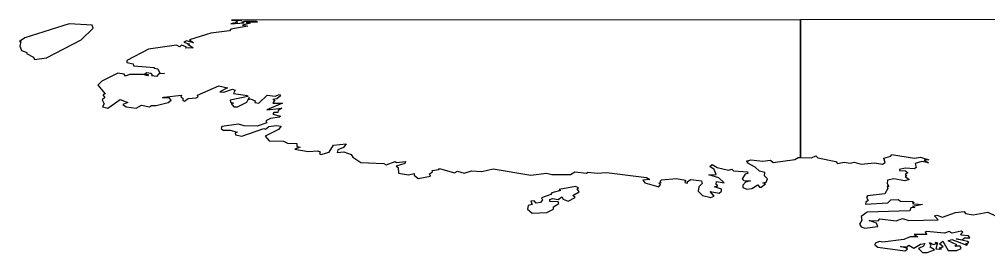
# Model space of a CAD drawing. Header units: metres. Extents: x 0 to 1325, y -1 to 773.
# Drawn here: x 57.7 to 316.3, y 710.6 to 772.8 of the extents above; entities that cross this region are included whole.
import ezdxf

# ---------------------------------------------------------------- set-up
doc = ezdxf.new("R2010")
doc.units = ezdxf.units.M

msp = doc.modelspace()

# ---------------------------------------------------------------- linework, layer by layer
at = {"layer": 'CUT'}
for points in [[(74.19, 767.408), (77.38, 770.508), (77.08, 771.288), (70.99, 771.608), (59.12, 767.928), (57.69, 766.908), (58.07, 766.888), (57.82, 765.658), (58.29, 764.518), (59.7, 763.978), (59.56, 763.718), (61.46, 762.708), (61.68, 762.158), (64.95, 762.538), (74.19, 767.408)], [(115.94, 772.098), (114.1, 771.658), (117.62, 771.908), (117.01, 772.048), (117.86, 772.308), (120.89, 772.378), (121.21, 772.058), (118.16, 771.998), (119.3, 771.778), (117.26, 771.248), (118.61, 770.978), (114.09, 770.208), (113.76, 769.738), (108.77, 769.148), (103.04, 767.358), (104.17, 766.608), (102.27, 767.088), (101.53, 766.708), (103.09, 766.218), (102.66, 766.198), (104.09, 765.238), (102.11, 765.178), (102.19, 765.458), (100.98, 765.978), (100.46, 765.478), (99.61, 765.938), (92.13, 764.838), (86.39, 761.818), (86.38, 761.348), (88.01, 760.958), (88.14, 760.448), (93.77, 759.968), (93.55, 759.828), (94.62, 759.608), (95.19, 758.478), (96.38, 758.358), (94.92, 758.268), (94.24, 757.578), (93.05, 757.718), (93.3, 757.888), (92.85, 758.368), (91.57, 758.548), (91.09, 758.128), (92.1, 758.148), (91.86, 757.718), (90.83, 758.088), (87.05, 758.088), (86.03, 757.638), (85.61, 758.198), (83.92, 758.508), (79.71, 756.298), (78.62, 755.298), (80.54, 752.988), (79.92, 752.658), (80.46, 751.988), (79.76, 751.318), (80.32, 750.258), (79.86, 749.478), (81.25, 749.098), (84.57, 751.448), (86.61, 750.678), (85.27, 750.108), (86.16, 749.528), (88.83, 749.118), (90.27, 749.958), (92.4, 749.458), (92.93, 749.848), (94.2, 749.838), (97.41, 750.628), (98.21, 751.288), (97.7, 751.758), (95.91, 751.898), (96.2, 752.098), (100.94, 752.568), (100.79, 752.068), (101.3, 751.828), (101.27, 751.138), (101.76, 751.008), (102.7, 751.698), (104.84, 751.898), (105.37, 752.168), (105.19, 752.618), (110.94, 755.068), (113.19, 754.578), (111.21, 753.528), (112.26, 753.408), (114.52, 754.178), (115.3, 753.928), (114.78, 753.038), (118.54, 752.478), (118.67, 752.248), (113.95, 751.248), (114, 750.708), (114.82, 750.478), (114.2, 750.418), (114.94, 749.468), (115.89, 749.488), (118.34, 750.708), (119.02, 751.948), (118.83, 751.418), (119.33, 751.658), (120.6, 751.098), (120.49, 750.668), (121.55, 750.488), (123.76, 752.578), (125.92, 752.378), (127.12, 752.738), (127.32, 752.388), (126.37, 751.658), (125.3, 751.478), (125.84, 751.358), (125.31, 750.468), (127.91, 750.458), (123.74, 748.678), (127.68, 749.108), (126.72, 748.518), (126.64, 748.018), (125.57, 747.948), (125.27, 747.558), (127.35, 746.958), (127.12, 746.738), (124.73, 746.418), (123.48, 745.718), (123.7, 745.258), (121.16, 744.298), (117.63, 744.418), (116.11, 744.858), (111.74, 744.278), (111.57, 743.718), (112.09, 743.288), (113.97, 743.298), (115.79, 742.748), (115.24, 742.468), (115.39, 742.038), (117.05, 741.678), (122.94, 743.738), (123.32, 743.488), (124.22, 744.228), (126.18, 744.548), (127.51, 744.308), (126.84, 743.408), (123.3, 741.678), (124.37, 740.378), (128.16, 740.318), (129.22, 739.818), (131.69, 739.668), (131.75, 738.898), (132.6, 738.728), (131.19, 738.188), (134.74, 737.548), (137.36, 737.728), (137.92, 737.498), (137.73, 736.908), (138.14, 736.758), (140.37, 737.428), (141.5, 739.228), (144.84, 739.568), (144.14, 738.638), (142.66, 738.008), (142.44, 737.278), (144.21, 737.498), (146.2, 736.768), (146.64, 736.078), (148.82, 734.658), (154.94, 734.338), (155.53, 734.008), (157.91, 734.888), (158.28, 734.628), (160.67, 734.878), (160.57, 734.358), (158.23, 733.638), (158.76, 733.308), (158.87, 731.808), (161.49, 731.368), (162.99, 731.728), (163.05, 731.208), (164.08, 730.378), (167.4, 730.948), (167.15, 731.628), (167.93, 732.178), (167.78, 732.528), (169.57, 732.718), (169.8, 733.038), (173.75, 731.868), (174.54, 732.288), (176.32, 731.828), (178.3, 732.428), (181.03, 732.208), (184.12, 732.928), (194.17, 731.218), (198.33, 731.818), (199.71, 731.398), (204.77, 731.418), (205.92, 732.178), (208.99, 731.768), (209.36, 732.068), (211.8, 731.758), (214.31, 731.998), (225, 730.648), (225.93, 730.068), (224.01, 729.928), (224.6, 729.208), (228.3, 728.148), (228.78, 728.728), (228.27, 729.178), (228.9, 729.288), (228.63, 729.688), (228.98, 730.038), (233, 730.328), (235.37, 729.888), (235.25, 729.318), (235.9, 729.078), (235.97, 729.588), (236.85, 730.128), (239.7, 729.768), (239.82, 729.068), (238.99, 728.138), (238.78, 726.978), (239.98, 725.848), (242.14, 725.308), (243.09, 725.678), (242.02, 726.858), (244.35, 726.468), (244.98, 727.008), (245.04, 727.548), (243.11, 728.138), (244.08, 728.428), (243.63, 728.768), (243.65, 729.558), (245.77, 729.198), (244.31, 730.498), (241.6, 731.338), (243.55, 731.458), (243.03, 732.718), (241.92, 733.588), (242.53, 734.068), (243.89, 733.278), (246.9, 732.628), (247.79, 732.818), (248.18, 732.438), (251.96, 732.108), (252.06, 731.658), (251.34, 731.518), (250.55, 730.278), (250.95, 729.838), (252.76, 729.728), (251.39, 729.348), (250.69, 728.568), (250.69, 727.938), (251.78, 727.538), (253.11, 727.708), (254.71, 728.648), (255.18, 728.028), (255.6, 728.048), (256.73, 728.978), (256, 729.248), (256.93, 729.418), (257.26, 730.258), (256.47, 731.038), (256.56, 731.968), (255.15, 732.308), (254, 733.428), (251.83, 734.518), (252.15, 734.728), (251.68, 735.018), (252.84, 735.348), (256, 734.988), (258.13, 735.268), (258.77, 734.638), (264.62, 735.458), (265.49, 735.958), (266.08, 735.938), (266.08, 772.728), (114.28, 772.598), (117.06, 772.588), (115.4, 772.438), (115.94, 772.098)], [(193.41, 723.148), (193.27, 722.178), (194.52, 721.138), (198.37, 721.268), (200.22, 722.218), (200.2, 722.838), (201.65, 723.708), (201.44, 724.138), (199.2, 724.178), (199.25, 724.718), (199.91, 725.048), (201.47, 724.798), (202.46, 725.448), (202.79, 724.828), (204.14, 724.338), (206.01, 725.248), (205.34, 725.818), (207.02, 726.808), (206.48, 727.578), (206.82, 727.838), (206.08, 728.188), (201.68, 727.468), (202.03, 727.178), (199.78, 726.578), (199.44, 726.048), (197, 725.158), (197.26, 724.698), (196.74, 723.928), (195.54, 723.758), (195.05, 724.428), (194.14, 724.348), (194.46, 723.448), (193.41, 723.148)], [(308.81, 715.428), (309.37, 716.018), (308.97, 716.278), (306.54, 715.808), (305.72, 716.248), (304.53, 715.738), (299.67, 716.198), (299.33, 715.988), (299.83, 715.448), (296.4, 715.428), (297.44, 714.828), (295.31, 714.818), (293.69, 714.108), (288.09, 713.358), (287.2, 713.568), (286.01, 713.108), (285.89, 712.678), (286.76, 712.058), (293.96, 711.018), (294.65, 711.508), (294.47, 711.778), (292.78, 712.228), (294.65, 712.088), (294.96, 712.578), (296.29, 711.758), (298.12, 712.818), (299.28, 712.978), (298.91, 712.258), (297.56, 711.668), (298.65, 710.628), (299.85, 710.578), (301.87, 711.278), (300.73, 712.058), (300.96, 712.548), (300.51, 713.318), (301.55, 712.778), (302.35, 713.048), (301.98, 713.368), (302.67, 713.218), (302.2, 711.628), (303.27, 711.468), (303.75, 711.608), (303.19, 711.898), (304.14, 712.098), (303.21, 712.898), (304.04, 713.678), (305.52, 711.188), (307.84, 711.108), (308.93, 711.648), (308.65, 712.338), (307.29, 712.338), (307.76, 712.628), (305.49, 713.718), (306.5, 714.058), (310.43, 712.568), (310.66, 712.768), (310.21, 712.958), (311, 713.278), (310.68, 713.578), (307.64, 714.238), (309.25, 714.028), (309.86, 714.528), (311.27, 714.548), (310.95, 715.018), (309.08, 715.248), (308.81, 715.428)]]:
    msp.add_lwpolyline(points, close=True, dxfattribs=at)
msp.add_lwpolyline([(378.09, 772.828), (266.08, 772.728), (266.08, 735.938), (269.03, 735.858), (269.03, 735.858), (270.18, 736.368), (270.71, 735.908), (275.52, 734.898), (275.94, 734.358), (277.7, 734.748), (279.35, 734.458), (280.41, 734.698), (282.31, 734.198), (285.83, 734.528), (287.96, 734.178), (288.69, 734.648), (288.35, 735.818), (290.22, 736.318), (290.35, 736.758), (296.54, 735.808), (298.07, 736.078), (300.33, 735.308), (299.07, 735.218), (300.21, 734.548), (298.5, 734.858), (296.73, 734.398), (296.93, 733.288), (296.51, 732.928), (294.06, 733.148), (292.52, 732.758), (292.5, 732.498), (294.14, 732.438), (294.74, 731.878), (294.04, 731.478), (294.38, 730.948), (294.03, 730.858), (295.12, 730.098), (293.96, 729.708), (291.03, 730.278), (289.31, 729.928), (289.19, 728.998), (289.68, 728.268), (289.19, 728.308), (289.42, 727.728), (288.6, 726.288), (283.96, 725.728), (283.68, 725.268), (284.18, 724.488), (283.48, 724.018), (283.41, 723.498), (289.35, 723.908), (290.16, 724.648), (292.12, 724.728), (292.76, 724.328), (295.97, 724.188), (296.39, 723.968), (295.97, 723.678), (296.29, 723.558), (298.68, 723.458), (295.96, 722.878), (296.63, 722.618), (295.49, 722.488), (295.3, 721.758), (283.87, 721.358), (282.27, 720.218), (282.44, 719.228), (281.82, 718.128), (282.3, 717.488), (283.25, 717.138), (286.74, 717.588), (286.39, 718.448), (284.44, 719.168), (286.8, 719.038), (287.23, 719.578), (291.63, 719.018), (293.27, 719.668), (294.98, 719.158), (302.85, 719.368), (301.87, 720.378), (302.48, 720.598), (303.94, 720.068), (307.42, 721.298), (309.75, 721.518), (310.1, 720.978), (312.13, 720.658), (316.05, 721.388), (318.1, 720.418)], dxfattribs=at)

doc.saveas('drawing.dxf')
